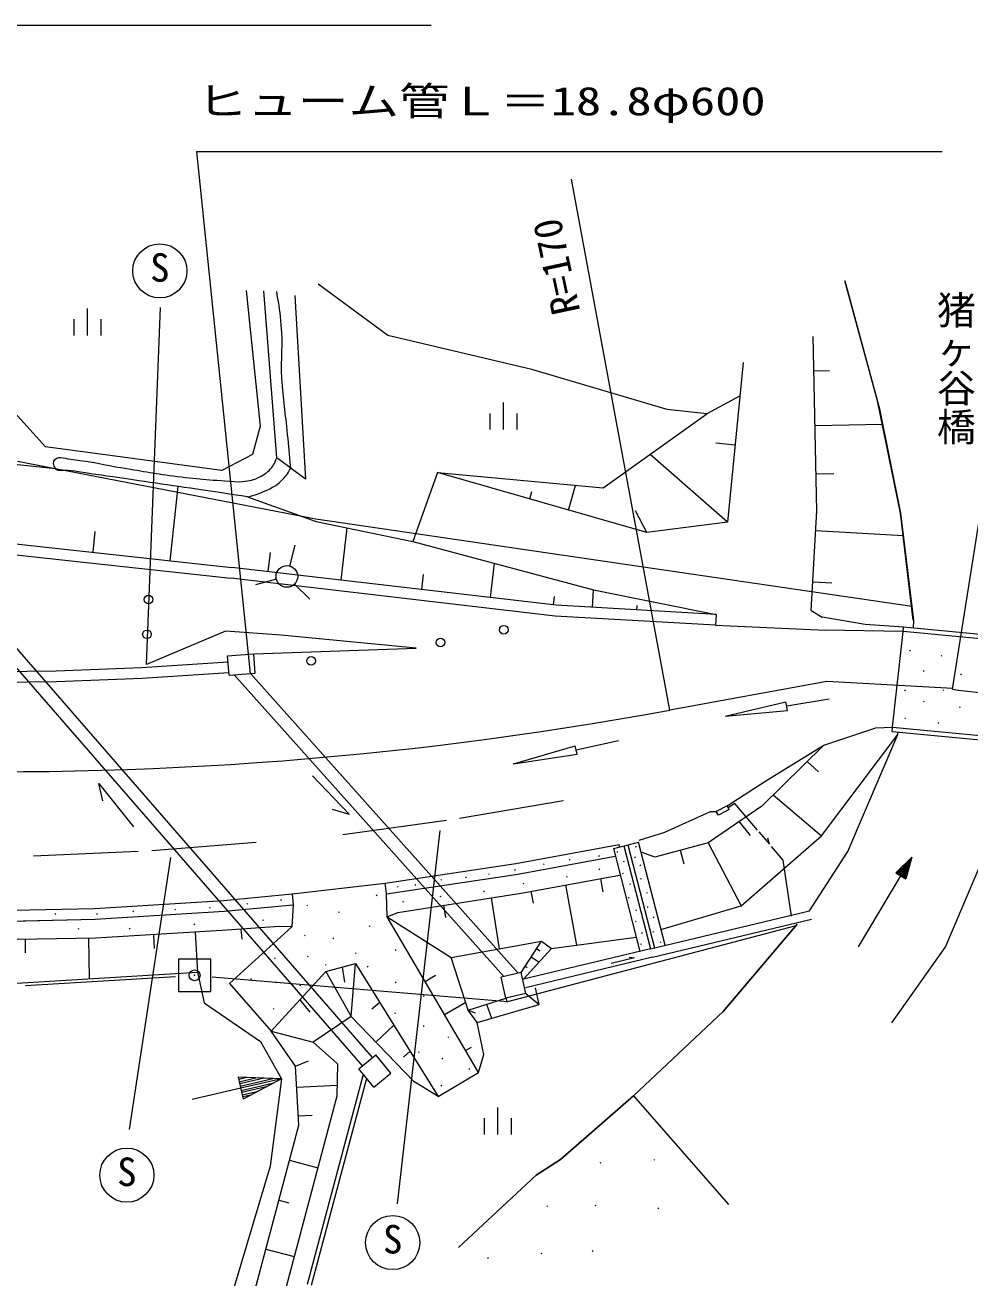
# Model space of a CAD drawing. Units: millimetres, scale not verified. Extents: x 40000 to 680000, y 20000 to 380000.
# Drawn here: x 220070 to 263816, y 235079 to 293084 of the extents above; entities that cross this region are included whole.
import ezdxf
from ezdxf.enums import TextEntityAlignment as Align

# ---------------------------------------------------------------- set-up
doc = ezdxf.new("R2010")
doc.units = ezdxf.units.MM
doc.header["$LTSCALE"] = 1000
doc.header["$PDMODE"] = 32
doc.header["$PDSIZE"] = 500
doc.layers.add('M-BGD-RSTR', color=7, linetype='Continuous', lineweight=13)
doc.styles.add('@ＭＳ ゴシック', font='')
doc.styles.add('ＭＳ ゴシック', font='')
doc.styles.get('@ＭＳ ゴシック').set_extended_font_data('@MS Gothic')
doc.styles.get('ＭＳ ゴシック').set_extended_font_data('MS Gothic')

msp = doc.modelspace()

# ---------------------------------------------------------------- linework, layer by layer
at = {"layer": 'M-BGD-RSTR'}
for p, q in [((263014, 262342), (267251, 289237)), ((249914, 261373), (245363, 285955)), ((230300, 280791), (230954, 274518)), ((231728, 273042), (231126, 280786)), ((236858, 278705), (233643, 281085)), ((258023, 281242), (259629, 275323)), ((232558, 280566), (233061, 272053)), ((232558, 280566), (233061, 272053)), ((222962, 278714), (222962, 279964)), ((225699, 263487), (226338, 280014)), ((222337, 278714), (222337, 279464)), ((223587, 278714), (223587, 279464)), ((243529, 277136), (236858, 278705)), ((256732, 270595), (256554, 278659)), ((253322, 277457), (252591, 270069)), ((249801, 275288), (243529, 277136)), ((256589, 277080), (257306, 277096)), ((242227, 274353), (242227, 275603)), ((253170, 275921), (251627, 275082)), ((221019, 273563), (219577, 275148)), ((241602, 274353), (241602, 275103)), ((242852, 274353), (242852, 275103)), ((246836, 271653), (251627, 275081)), ((251627, 275081), (249801, 275288)), ((259629, 275323), (260607, 270487)), ((230954, 274518), (230603, 273203)), ((256645, 274538), (259774, 274607)), ((211637, 273458), (236143, 245284)), ((229174, 272457), (221019, 273563)), ((230603, 273203), (229174, 272457)), ((252592, 270070), (249010, 273208)), ((252944, 273633), (252056, 273720)), ((211185, 273064), (235690, 244890)), ((219585, 272752), (221473, 272555)), ((233537, 270212), (219721, 272875)), ((233061, 272053), (231728, 273042)), ((239168, 272375), (238029, 269179)), ((248858, 269586), (239168, 272375)), ((239168, 272375), (246836, 271653)), ((256694, 272311), (257518, 272329)), ((226784, 268285), (227158, 271720)), ((243437, 271147), (243536, 271493)), ((245225, 270632), (245554, 271774)), ((198669, 271349), (229649, 267973)), ((230376, 271247), (233543, 270099)), ((198612, 270852), (229591, 267477)), ((248859, 269587), (248336, 270595)), ((256468, 265976), (256732, 270595)), ((260607, 270487), (261195, 265534)), ((261119, 266166), (233537, 270212)), ((233543, 270099), (238029, 269179)), ((234701, 267384), (234983, 269804)), ((252591, 270069), (248858, 269586)), ((223217, 268674), (223322, 269637)), ((238029, 269179), (246383, 266935)), ((256680, 269681), (260730, 269450)), ((231331, 267790), (231427, 268672)), ((232321, 268040), (232579, 269006)), ((241613, 266579), (241798, 268167)), ((244616, 265725), (229591, 267477)), ((244661, 266223), (229649, 267973)), ((231709, 267427), (230743, 267168)), ((238441, 266948), (238524, 267654)), ((232545, 267204), (233253, 266497)), ((246336, 266126), (246383, 266935)), ((246383, 266935), (252061, 265793)), ((256544, 267312), (257414, 267263)), ((244541, 266237), (244588, 266635)), ((252032, 265294), (244616, 265725)), ((252061, 265793), (244661, 266223)), ((248399, 266006), (248411, 266205)), ((252061, 265793), (252032, 265294)), ((256469, 265976), (256977, 265665)), ((258970, 265327), (256977, 265665)), ((252032, 265294), (257130, 265071)), ((260737, 265205), (258970, 265327)), ((260737, 265205), (258970, 265327)), ((260718, 265006), (260737, 265205)), ((265762, 264732), (260737, 265205)), ((261195, 265534), (261188, 265163)), ((229346, 265026), (225699, 263487)), ((231932, 264835), (229346, 265026)), ((238172, 264243), (231932, 264835)), ((260718, 265006), (257130, 265071)), ((260238, 260582), (260718, 265006)), ((265827, 264524), (260718, 265006)), ((229446, 263876), (230658, 263973)), ((230658, 263973), (238172, 264243)), ((230730, 263076), (230658, 263973)), ((261013, 264118), (261057, 264143)), ((221515, 263188), (225462, 263346)), ((225462, 263346), (229467, 263605)), ((229518, 262979), (229446, 263876)), ((262479, 263868), (262522, 263893)), ((215486, 263130), (221515, 263188)), ((221527, 262687), (225488, 262847)), ((225488, 262847), (229508, 263106)), ((229518, 262979), (230730, 263076)), ((242236, 249041), (229748, 262997)), ((242903, 249195), (230500, 263057)), ((261650, 263175), (261693, 263200)), ((263374, 263020), (263418, 263045)), ((215480, 262630), (221527, 262687)), ((260791, 262276), (260834, 262301)), ((262570, 262284), (262613, 262309)), ((252483, 261082), (255299, 261747)), ((255364, 261352), (255299, 261747)), ((257305, 261873), (255332, 261550)), ((261660, 261755), (261704, 261780)), ((252483, 261082), (255364, 261352)), ((263337, 261501), (263381, 261525)), ((257054, 259752), (259456, 260544)), ((259456, 260544), (260238, 260582)), ((260218, 260383), (260238, 260582)), ((260238, 260582), (266732, 259957)), ((260794, 260983), (260837, 261008)), ((262328, 260770), (262371, 260795)), ((247540, 259948), (245587, 259516)), ((256943, 255540), (260480, 260241)), ((258160, 254829), (260480, 260241)), ((260218, 260383), (266714, 259758)), ((260480, 260241), (260498, 260356)), ((242687, 258876), (245544, 259709)), ((242687, 258876), (245636, 259322)), ((245630, 259321), (245544, 259709)), ((245636, 259322), (245630, 259321)), ((257054, 259752), (254186, 256928)), ((254362, 258097), (257054, 259752)), ((242702, 258878), (242688, 258875)), ((256285, 258994), (256806, 258503)), ((235074, 256546), (233374, 258327)), ((223666, 257163), (223493, 257968)), ((223493, 257968), (225094, 255971)), ((252569, 256939), (254362, 258097)), ((240177, 256358), (244994, 257179)), ((252930, 257038), (252624, 256837)), ((253983, 255809), (252930, 257038)), ((254711, 257445), (256943, 255540)), ((234287, 256780), (235074, 256546)), ((251795, 256655), (249679, 255703)), ((254186, 256928), (251691, 255223)), ((252074, 256673), (251795, 256655)), ((251795, 256655), (252074, 256673)), ((252569, 256939), (252074, 256673)), ((252169, 256497), (252074, 256673)), ((252664, 256762), (252169, 256497)), ((252664, 256762), (252569, 256939)), ((234784, 255615), (239576, 256277)), ((253125, 256203), (253641, 255556)), ((225941, 254872), (230773, 255255)), ((239273, 255791), (237302, 238504)), ((247306, 254958), (248468, 255258)), ((249698, 250487), (248468, 255258)), ((249679, 255703), (248482, 255326)), ((251691, 255223), (249234, 254560)), ((251691, 255223), (253228, 252303)), ((253228, 252303), (256943, 255540)), ((254048, 255739), (254537, 255163)), ((254537, 255163), (254451, 255436)), ((220465, 254622), (225310, 254834)), ((242795, 254265), (247578, 255139)), ((247306, 254958), (248536, 250187)), ((247468, 254793), (247512, 254818)), ((247597, 255033), (247577, 255140)), ((247789, 255083), (249019, 250312)), ((247983, 255133), (249213, 250362)), ((248335, 255045), (248378, 255070)), ((249234, 254560), (248640, 254769)), ((250407, 254877), (250574, 254259)), ((255166, 254427), (254632, 255051)), ((256390, 252079), (258160, 254829)), ((226804, 254545), (224892, 241956)), ((236735, 253350), (242795, 254265)), ((242878, 253772), (247398, 254599)), ((244065, 254222), (244108, 254247)), ((245259, 254443), (245303, 254468)), ((246625, 254610), (246669, 254635)), ((247781, 254355), (247824, 254380)), ((248292, 254545), (248335, 254570)), ((248539, 254175), (248582, 254200)), ((255553, 251833), (255166, 254427)), ((261130, 254556), (260387, 253835)), ((260479, 253780), (260684, 254124)), ((260833, 254268), (260525, 253753)), ((260571, 253725), (260981, 254412)), ((261130, 254556), (260617, 253698)), ((260663, 253670), (261073, 254357)), ((261017, 254158), (260709, 253643)), ((261130, 254556), (260847, 253561)), ((236810, 252855), (242878, 253772)), ((239313, 253501), (239356, 253526)), ((240463, 253624), (240506, 253649)), ((241535, 253770), (241579, 253795)), ((242737, 253965), (242780, 253990)), ((243046, 252901), (247594, 253734)), ((245138, 253642), (245182, 253667)), ((246641, 253992), (246685, 254017)), ((246712, 253572), (246826, 252951)), ((247730, 253799), (247774, 253824)), ((248565, 253554), (248609, 253579)), ((258652, 250408), (260617, 253698)), ((260387, 253835), (260847, 253561)), ((260536, 253980), (260433, 253808)), ((260755, 253615), (260960, 253959)), ((260904, 253760), (260801, 253588)), ((232433, 252855), (236735, 253350)), ((236810, 252855), (236735, 253350)), ((237306, 253175), (237349, 253200)), ((237336, 252001), (243046, 252901)), ((238122, 253266), (238165, 253291)), ((241297, 252976), (241341, 253001)), ((243124, 253331), (243167, 253356)), ((243492, 252982), (243592, 252434)), ((245097, 253276), (245608, 250487)), ((248068, 253306), (248111, 253331)), ((248849, 252904), (248892, 252929)), ((223289, 252190), (229255, 252558)), ((229255, 252558), (232433, 252855)), ((229293, 252060), (232480, 252358)), ((230332, 252386), (230375, 252411)), ((231896, 252568), (231940, 252593)), ((232480, 252358), (232418, 251329)), ((232433, 252855), (232480, 252358)), ((233126, 252320), (233169, 252345)), ((236331, 252786), (236375, 252811)), ((236838, 251797), (236810, 252855)), ((237562, 252486), (237605, 252511)), ((239291, 252735), (239335, 252760)), ((239443, 252333), (239533, 251765)), ((241649, 252680), (242020, 250322)), ((247996, 252677), (248039, 252702)), ((217326, 252049), (223289, 252190)), ((221456, 251927), (221499, 251952)), ((223310, 251691), (229293, 252060)), ((223382, 251920), (223425, 251945)), ((225063, 252043), (225106, 252068)), ((226998, 252128), (227041, 252153)), ((228614, 252212), (228657, 252237)), ((234578, 252010), (234621, 252035)), ((236838, 251797), (237336, 252001)), ((241067, 244585), (236838, 251797)), ((236838, 251797), (239801, 249921)), ((248355, 252104), (248398, 252129)), ((248878, 252245), (248922, 252269)), ((249019, 250312), (256390, 252079)), ((249147, 251773), (249190, 251798)), ((249512, 251207), (253228, 252303)), ((217326, 251549), (223310, 251691)), ((222533, 251235), (222577, 251260)), ((229433, 251178), (223353, 250803)), ((224896, 251242), (224939, 251267)), ((227890, 251449), (227934, 251474)), ((231833, 251353), (229433, 251178)), ((232418, 251329), (229531, 248708)), ((230067, 251225), (230101, 250759)), ((231076, 251640), (231120, 251665)), ((232418, 251329), (231833, 251353)), ((236000, 251358), (236043, 251383)), ((242424, 247885), (255765, 251394)), ((248327, 251571), (248370, 251595)), ((249113, 249923), (256484, 251690)), ((255814, 251463), (252389, 247421)), ((223353, 250803), (217308, 250704)), ((220071, 250750), (220081, 250136)), ((223011, 250798), (223042, 248935)), ((226014, 250967), (226053, 250333)), ((227938, 251086), (228052, 249240)), ((233001, 250918), (233044, 250943)), ((234324, 250802), (234368, 250827)), ((239801, 249921), (243976, 250676)), ((243034, 249226), (243976, 250676)), ((243976, 250676), (244436, 250329)), ((244436, 250329), (248362, 250859)), ((248617, 251040), (248660, 251065)), ((249157, 251096), (249200, 251121)), ((249480, 250622), (249523, 250647)), ((235363, 250107), (235406, 250132)), ((237208, 250254), (237251, 250279)), ((243151, 248905), (244436, 250329)), ((249019, 250312), (243151, 248905)), ((243748, 250324), (243896, 250228)), ((248583, 250529), (248626, 250553)), ((228671, 249840), (227171, 249840)), ((227171, 249840), (227171, 248340)), ((228671, 248340), (228671, 249840)), ((231622, 249878), (231666, 249903)), ((233139, 249951), (233182, 249976)), ((233972, 249567), (234015, 249591)), ((233988, 249266), (235366, 249640)), ((234759, 249475), (234856, 248767)), ((235172, 247179), (235366, 249640)), ((235366, 249640), (239194, 243487)), ((235905, 249490), (235948, 249515)), ((240589, 247484), (239801, 249921)), ((243220, 249512), (243315, 249450)), ((249113, 249923), (243244, 248516)), ((243503, 249948), (243874, 249706)), ((248279, 249900), (247200, 249634)), ((248043, 249933), (248279, 249900)), ((219181, 248701), (228052, 249240)), ((220095, 248614), (227042, 249034)), ((228052, 249240), (228357, 247810)), ((228725, 249021), (242424, 247885)), ((230513, 248911), (230557, 248936)), ((231468, 246502), (233988, 249265)), ((233988, 249266), (235172, 247179)), ((238593, 248804), (239080, 249090)), ((243034, 249226), (242105, 249011)), ((242329, 248037), (242105, 249011)), ((243258, 248251), (243034, 249226)), ((227171, 248340), (228671, 248340)), ((229531, 248708), (231468, 246502)), ((231663, 248764), (231706, 248789)), ((232799, 248613), (232842, 248638)), ((237210, 248760), (237253, 248785)), ((243879, 247739), (243698, 248516)), ((228357, 247810), (230978, 246029)), ((232799, 247962), (233259, 247382)), ((236490, 247833), (236129, 247516)), ((238503, 248131), (238546, 248156)), ((239490, 247274), (240471, 247849)), ((240589, 247484), (242329, 248037)), ((241003, 246913), (243879, 247739)), ((241439, 247754), (241662, 247103)), ((243258, 248251), (242329, 248037)), ((242329, 248037), (242398, 247848)), ((243258, 248251), (243879, 247739)), ((231567, 247537), (231610, 247561)), ((235172, 247179), (233409, 245993)), ((238067, 244180), (235172, 247179)), ((237193, 247335), (237237, 247360)), ((241003, 246913), (240589, 247484)), ((240589, 247484), (240908, 247350)), ((252389, 247421), (248237, 243517)), ((237146, 246779), (236313, 245997)), ((238506, 246742), (238550, 246767)), ((241304, 245420), (241003, 246913)), ((230978, 246029), (231935, 244296)), ((232598, 244891), (231468, 246502)), ((231468, 246502), (233409, 245993)), ((233409, 245993), (234539, 244999)), ((239652, 246221), (239695, 246246)), ((235526, 244766), (236307, 245408)), ((237006, 244558), (236307, 245408)), ((237893, 245577), (237586, 245302)), ((238285, 245529), (238329, 245554)), ((240469, 245604), (240746, 245766)), ((241067, 244585), (241304, 245420)), ((232598, 244891), (233189, 245133)), ((232752, 242154), (232598, 244891)), ((234539, 244999), (234499, 243497)), ((239371, 245229), (239415, 245254)), ((231935, 244296), (229936, 244367)), ((229936, 244367), (230169, 243358)), ((230336, 244352), (229960, 244266)), ((229983, 244165), (230736, 244338)), ((231136, 244324), (230006, 244064)), ((230029, 243963), (231535, 244310)), ((231935, 244296), (230053, 243862)), ((231935, 244296), (230169, 243358)), ((231935, 244296), (231421, 240259)), ((233143, 234797), (235736, 244511)), ((233336, 234745), (235892, 244321)), ((236225, 243916), (235526, 244766)), ((236225, 243916), (237006, 244558)), ((239194, 243487), (241067, 244585)), ((240623, 244752), (240667, 244777)), ((230053, 243862), (227808, 243345)), ((230076, 243761), (231582, 244108)), ((231229, 243921), (230099, 243660)), ((230122, 243560), (230875, 243733)), ((232654, 243906), (234513, 244010)), ((239194, 243487), (238067, 244180)), ((239324, 243974), (239367, 243999)), ((230522, 243545), (230146, 243459)), ((234499, 243497), (232099, 234440)), ((248237, 243517), (244852, 240563)), ((248237, 243517), (252633, 238481)), ((232728, 242582), (233360, 242618)), ((241340, 241724), (241340, 242474)), ((241965, 241724), (241965, 242974)), ((242590, 241724), (242590, 242474)), ((230402, 233359), (232752, 242154)), ((231421, 240259), (229449, 233676)), ((232318, 240530), (233621, 240182)), ((244852, 240563), (243739, 239833)), ((246692, 240405), (246735, 240430)), ((249189, 240541), (249232, 240566)), ((243739, 239833), (240136, 236485)), ((231824, 238680), (232287, 238556)), ((244221, 238390), (244264, 238415)), ((246462, 238429), (246506, 238454)), ((249370, 238294), (249414, 238319)), ((231220, 236418), (232530, 236068)), ((243962, 236209), (244005, 236234)), ((246325, 236322), (246368, 236347)), ((241486, 235994), (241529, 236019))]:
    msp.add_line(p, q, dxfattribs=at)
for points in [[(211706, 273589), (204372, 293084), (238872, 293084)], [(230500, 263057), (228024, 287226), (262524, 287226)], [(251627, 275082), (249801, 275288), (243529, 277137), (236858, 278706), (233643, 281086)], [(261194, 265535), (260608, 270488), (259531, 275686), (258022, 281243)], [(263019, 262370), (257187, 262691), (249914, 261373)], [(256390, 252079), (258160, 254829), (260480, 260241)], [(266307, 258958), (262691, 250425), (260190, 246889)], [(176810, 257033), (181607, 255916), (187489, 254663), (193408, 253577), (199340, 252729), (205318, 252092), (211341, 251704), (217326, 251549), (223310, 251691), (229293, 252060), (232480, 252358)], [(236810, 252855), (242878, 253772), (247398, 254599)], [(179852, 251617), (188297, 250270), (197836, 249132), (208481, 248478), (219181, 248701), (228052, 249240)], [(240136, 236485), (243739, 239833), (244852, 240563), (248237, 243517), (252389, 247421), (255814, 251463)]]:
    msp.add_lwpolyline(points, dxfattribs=at)
for centre, radius in [((226310, 281704), 1253), ((232192, 267557), 500), ((225785, 266489), 200), ((242239, 265090), 200), ((225715, 264877), 200), ((239307, 264495), 200), ((233310, 263648), 200), ((224783, 239837), 1253), ((237091, 236716), 1253)]:
    msp.add_circle(centre, radius, dxfattribs=at)
for centre, radius, start, end in [((218777, 429575), 171060, 254.69712, 280.48758), ((265486, 277137), 15000, 260.51526, 277.40442)]:
    msp.add_arc(centre, radius, start, end, dxfattribs=at)
for points, knots in [([(232368, 272566), (232301, 273328), (232283, 273521), (232225, 274133), (232129, 275149), (232019, 275714), (231961, 276733), (231906, 277694), (232025, 278238), (231933, 279196), (231875, 279803), (231849, 280021), (231719, 280741)], [0, 0, 0, 0, 1, 1, 1, 2, 2, 2, 3, 3, 3, 4, 4, 4, 4]), ([(230376, 271248), (229530, 271372), (229318, 271403), (228641, 271502), (226880, 271760), (225894, 271906), (224134, 272164), (223334, 272282), (222885, 272347), (222085, 272465), (221846, 272501), (221626, 272369), (221472, 272556), (221369, 272683), (221345, 272882), (221453, 272975), (221667, 273160), (221964, 273000), (222290, 272966), (223198, 272872), (223694, 272731), (224596, 272584), (225575, 272425), (226121, 272314), (227105, 272190), (228236, 272048), (228622, 272027), (230011, 271936)], [0, 0, 0, 0, 1, 1, 1, 2, 2, 2, 3, 3, 3, 4, 4, 4, 5, 5, 5, 6, 6, 6, 7, 7, 7, 8, 8, 8, 9, 9, 9, 9]), ([(230011, 271936), (230391, 271979), (230554, 271982), (230860, 272131), (231075, 272235), (231201, 272300), (231371, 272468), (231558, 272654), (231608, 272777), (231727, 273043)], [0, 0, 0, 0, 1, 1, 1, 2, 2, 2, 3, 3, 3, 3]), ([(230376, 271248), (230754, 271342), (230888, 271376), (231192, 271519), (231502, 271664), (231689, 271746), (231934, 271985), (232137, 272183), (232209, 272292), (232368, 272566)], [0, 0, 0, 0, 1, 1, 1, 2, 2, 2, 3, 3, 3, 3])]:
    msp.add_open_spline(points, degree=3, knots=knots, dxfattribs=at)
msp.add_point((227921, 249090), dxfattribs=at)

# ---------------------------------------------------------------- texts
at = {"layer": 'M-BGD-RSTR', "style": 'ＭＳ ゴシック', "width": 1.3}
msp.add_text('ヒューム管Ｌ＝18.8φ600', height=1320, dxfattribs=at).set_placement((228024, 290226), align=Align.TOP_LEFT)
at = {"layer": 'M-BGD-RSTR', "style": 'ＭＳ ゴシック'}
msp.add_text('R=170', height=1320, rotation=102.052, dxfattribs=at).set_placement((246166, 279920), align=Align.BOTTOM_LEFT)
for p in [(226310, 280804), (224783, 238937), (237091, 235816)]:
    msp.add_text('S', height=1320, dxfattribs=at).set_placement(p, align=Align.BOTTOM_CENTER)
at = {"layer": 'M-BGD-RSTR', "style": '@ＭＳ ゴシック'}
msp.add_text('猪ヶ谷橋', height=1320, rotation=270, dxfattribs=at).set_placement((263824, 280800), align=Align.TOP_LEFT)

doc.saveas('drawing.dxf')
